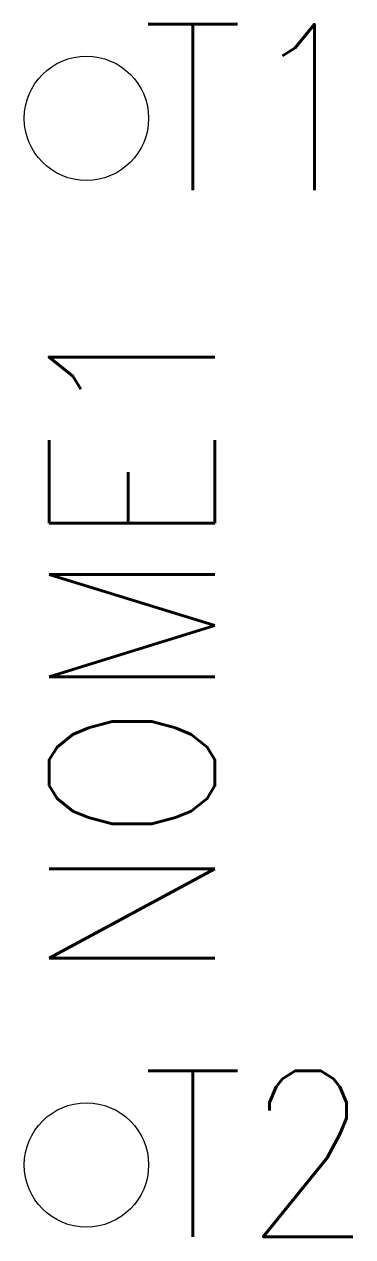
# Model space of a CAD drawing. Header units: millimetres. Extents: x -1.3 to 2.7, y -15.6 to -1.
import ezdxf
from ezdxf.enums import TextEntityAlignment as Align

# ---------------------------------------------------------------- set-up
doc = ezdxf.new("R2010")
doc.units = ezdxf.units.MM
doc.header["$LTSCALE"] = 10
doc.styles.add('ROMANS', font='romans.shx')

msp = doc.modelspace()

# ---------------------------------------------------------------- linework, layer by layer
at = {"color": 7}
for centre in [(-0.55, -2.088), (-0.55, -14.712)]:
    msp.add_circle(centre, 0.75, dxfattribs=at)

# ---------------------------------------------------------------- texts
at = {"color": 7, "style": 'ROMANS', "width": 0.9}
for tag, p in [('T1', (1.505, -2.953)), ('T2', (1.505, -15.578))]:
    msp.add_attdef(tag, text='', height=2, dxfattribs=at).set_placement(p, align=Align.CENTER)
msp.add_attdef('NOME1', text='', height=2, rotation=90, dxfattribs=at).set_placement((0, -8.4), align=Align.MIDDLE_CENTER)

doc.saveas('drawing.dxf')
